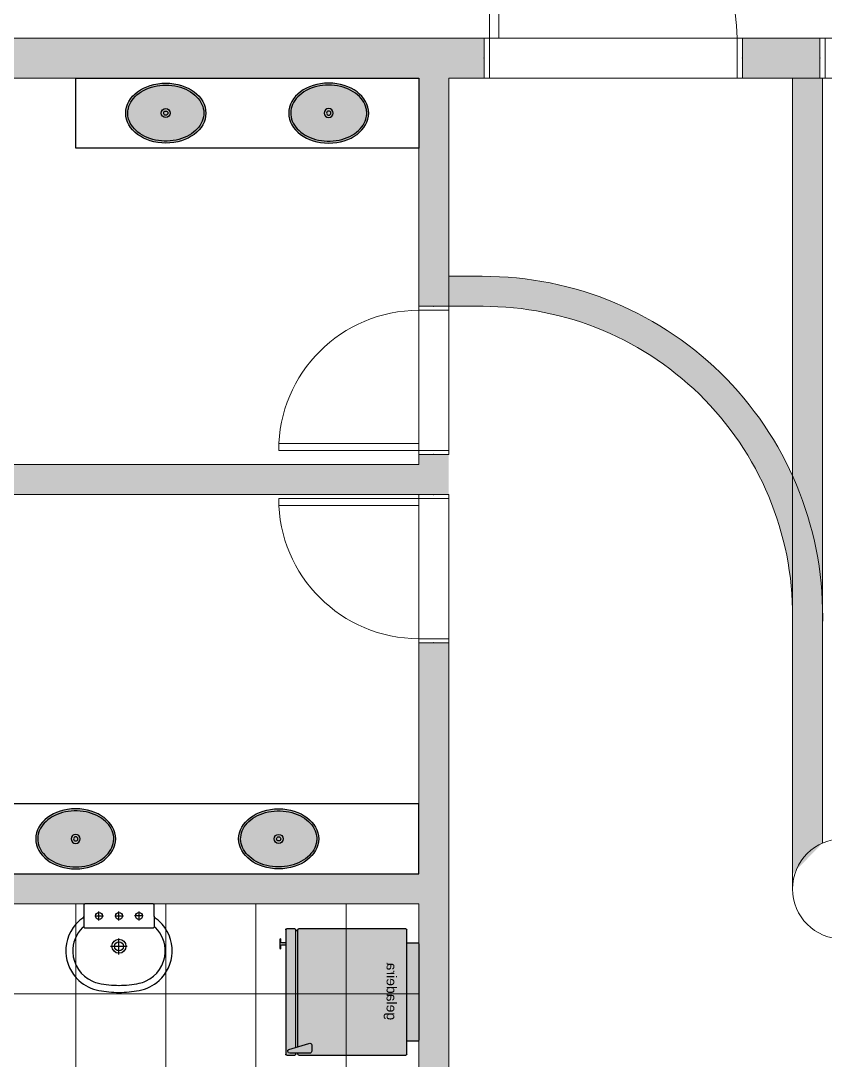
# Model space of a CAD drawing. Header units: metres. Extents: x 512 to 829, y -209 to 245.
# Drawn here: x 808.91 to 812.92, y -86.63 to -81.44 of the extents above; entities that cross this region are included whole.
import ezdxf

# ---------------------------------------------------------------- set-up
doc = ezdxf.new("R2010")
doc.units = ezdxf.units.M
doc.header["$LTSCALE"] = 0.508
doc.set_wipeout_variables(frame=1)
doc.header["$PDSIZE"] = -2
doc.layers.get('0').update_dxf_attribs({"lineweight": 15})
for name, color, linetype, lineweight in [('Hachura', 251, 'Continuous', 0), ('None', 7, 'Continuous', 5), ('NãoImprimir', 7, 'Continuous', 5), ('Peitoris', 2, 'Continuous', 5), ('Telhado-Princ', 7, 'Continuous', 5), ('TEXTO', 7, 'Continuous', 15)]:
    doc.layers.add(name, color=color, linetype=linetype, lineweight=lineweight)
for name, color, linetype in [('MB-ARQ-MOBILIÁRIO-EQUIPAMENTO', 21, 'Continuous'), ('MB-ARQ-MOBILIÁRIO-EQUIPAMENTO-HATCH', 253, 'Continuous'), ('MB-ARQ-MOBILIÁRIO-TEXTO', 250, 'Continuous'), ('MB-ARQ-SANITÁRIO-HATCH', 255, 'Continuous'), ('MB-ARQ-SANITÁRIO-LOUÇA EXISTENTE', 21, 'Continuous'), ('MB-ARQ-SANITÁRIO-MOBILIÁRIO', 252, 'Continuous'), ('Piso', 4, 'Continuous')]:
    doc.layers.add(name, color=color, linetype=linetype)
doc.styles.add('MB', font='arial.ttf')

# ---------------------------------------------------------------- blocks, each defined once
blk = doc.blocks.new('Grupo-1456')
at = {"layer": 'None', "color": 7, "linetype": 'Continuous', "lineweight": 5}
for p, q in [((-0.37, 0.075), (-0.37, -0.075)), ((0.37, 0.075), (0.37, -0.075))]:
    blk.add_line(p, q, dxfattribs=at)
blk = doc.blocks.new('Grupo-1457')
at = {"color": 7, "linetype": 'Continuous', "lineweight": 5}
for points in [[(-0.37, 0.07499999999999998), (-0.35, 0.07499999999999998), (-0.35, -0.075), (-0.37, -0.075)], [(0.35, 0.07499999999999998), (0.37, 0.07499999999999998), (0.37, -0.075), (0.35, -0.075)]]:
    blk.add_wipeout(points, dxfattribs=at).dxf.layer = 'None'
at = {"layer": 'None', "color": 7, "linetype": 'Continuous', "lineweight": 5}
for points in [[(-0.37, 0.075), (-0.35, 0.075), (-0.35, -0.075), (-0.37, -0.075)], [(0.35, 0.075), (0.37, 0.075), (0.37, -0.075), (0.35, -0.075)]]:
    blk.add_lwpolyline(points, close=True, dxfattribs=at)
blk = doc.blocks.new('Grupo-1458')
at = {"layer": 'None', "color": 7}
blk.add_blockref('Grupo-1456', (0, 0), dxfattribs=at)
blk.add_blockref('Grupo-1457', (0, 0), dxfattribs=at)
at = {"layer": 'None', "color": 7, "linetype": 'Continuous', "lineweight": 5}
for p, q in [((-0.37, 0.075), (-0.35, 0.075)), ((-0.35, 0.075), (-0.35, -0.075)), ((0.37, 0.075), (0.35, 0.075)), ((0.35, 0.075), (0.35, -0.075)), ((-0.37, -0.075), (-0.35, -0.075)), ((0.37, -0.075), (0.35, -0.075))]:
    blk.add_line(p, q, dxfattribs=at)
blk = doc.blocks.new('Grupo-1459')
at = {"layer": 'None', "color": 7, "linetype": 'Continuous', "lineweight": 5}
blk.add_arc((-0.35, 0.075), 0.7, 0, 90, dxfattribs=at)
blk = doc.blocks.new('Grupo-1460')
at = {"color": 7, "linetype": 'Continuous', "lineweight": 5}
blk.add_wipeout([(-0.35, 0.07500000000000001), (-0.35, 0.7750000000000001), (-0.315, 0.7750000000000001), (-0.315, 0.07500000000000001)], dxfattribs=at).dxf.layer = 'None'
at = {"layer": 'None', "color": 7, "linetype": 'Continuous', "lineweight": 5}
blk.add_lwpolyline([(-0.35, 0.075), (-0.35, 0.775), (-0.315, 0.775), (-0.315, 0.075)], close=True, dxfattribs=at)
blk = doc.blocks.new('Grupo-1461')
at = {"layer": 'None', "color": 7}
blk.add_blockref('Grupo-1460', (0, 0), dxfattribs=at)
at = {"layer": 'None', "color": 7, "linetype": 'Continuous', "lineweight": 5}
for p, q in [((-0.35, 0.075), (-0.35, 0.775)), ((-0.35, 0.775), (-0.315, 0.775)), ((-0.315, 0.075), (-0.315, 0.775)), ((-0.35, 0.075), (-0.315, 0.075))]:
    blk.add_line(p, q, dxfattribs=at)
blk = doc.blocks.new('Grupo-1462')
at = {"layer": 'Peitoris', "color": 7}
blk.add_blockref('Grupo-1461', (0, 0), dxfattribs=at)
blk = doc.blocks.new('Grupo-1463')
at = {"layer": 'None', "color": 7, "linetype": 'Continuous', "lineweight": 5}
for p, q in [((0.37, 0.075), (-0.37, 0.075)), ((0.37, -0.075), (-0.37, -0.075))]:
    blk.add_line(p, q, dxfattribs=at)
blk = doc.blocks.new('Door (2D)-40')
at = {"layer": 'None', "color": 7}
blk.add_blockref('Grupo-1458', (0, 0), dxfattribs=at)
at = {"layer": 'NãoImprimir', "color": 7, "linetype": 'Continuous', "lineweight": 5}
for p in [(-0.37, 0), (0.37, 0)]:
    blk.add_point(p, dxfattribs=at)
at = {"layer": 'Peitoris', "color": 7}
blk.add_blockref('Grupo-1459', (0, 0), dxfattribs=at)
at = {"layer": 'None', "color": 7}
blk.add_blockref('Grupo-1462', (0, 0), dxfattribs=at)
at = {"layer": 'Telhado-Princ', "color": 7}
blk.add_blockref('Grupo-1463', (0, 0), dxfattribs=at)
blk = doc.blocks.new('Grupo-1464')
at = {"layer": 'None', "color": 7, "linetype": 'Continuous', "lineweight": 5}
for p, q in [((-0.37, 0.075), (-0.37, -0.075)), ((0.37, 0.075), (0.37, -0.075))]:
    blk.add_line(p, q, dxfattribs=at)
blk = doc.blocks.new('Grupo-1465')
at = {"color": 7, "linetype": 'Continuous', "lineweight": 5}
for points in [[(-0.37, 0.07499999999999998), (-0.35, 0.07499999999999998), (-0.35, -0.075), (-0.37, -0.075)], [(0.35, 0.07499999999999998), (0.37, 0.07499999999999998), (0.37, -0.075), (0.35, -0.075)]]:
    blk.add_wipeout(points, dxfattribs=at).dxf.layer = 'None'
at = {"layer": 'None', "color": 7, "linetype": 'Continuous', "lineweight": 5}
for points in [[(-0.37, 0.075), (-0.35, 0.075), (-0.35, -0.075), (-0.37, -0.075)], [(0.35, 0.075), (0.37, 0.075), (0.37, -0.075), (0.35, -0.075)]]:
    blk.add_lwpolyline(points, close=True, dxfattribs=at)
blk = doc.blocks.new('Grupo-1466')
at = {"layer": 'None', "color": 7}
blk.add_blockref('Grupo-1464', (0, 0), dxfattribs=at)
blk.add_blockref('Grupo-1465', (0, 0), dxfattribs=at)
at = {"layer": 'None', "color": 7, "linetype": 'Continuous', "lineweight": 5}
for p, q in [((-0.37, 0.075), (-0.35, 0.075)), ((-0.35, 0.075), (-0.35, -0.075)), ((0.37, 0.075), (0.35, 0.075)), ((0.35, 0.075), (0.35, -0.075)), ((-0.37, -0.075), (-0.35, -0.075)), ((0.37, -0.075), (0.35, -0.075))]:
    blk.add_line(p, q, dxfattribs=at)
blk = doc.blocks.new('Grupo-1467')
at = {"layer": 'None', "color": 7, "linetype": 'Continuous', "lineweight": 5}
blk.add_arc((-0.35, 0.075), 0.7, 0, 90, dxfattribs=at)
blk = doc.blocks.new('Grupo-1468')
at = {"color": 7, "linetype": 'Continuous', "lineweight": 5}
blk.add_wipeout([(-0.35, 0.07500000000000001), (-0.35, 0.7750000000000001), (-0.315, 0.7750000000000001), (-0.315, 0.07500000000000001)], dxfattribs=at).dxf.layer = 'None'
at = {"layer": 'None', "color": 7, "linetype": 'Continuous', "lineweight": 5}
blk.add_lwpolyline([(-0.35, 0.075), (-0.35, 0.775), (-0.315, 0.775), (-0.315, 0.075)], close=True, dxfattribs=at)
blk = doc.blocks.new('Grupo-1469')
at = {"layer": 'None', "color": 7}
blk.add_blockref('Grupo-1468', (0, 0), dxfattribs=at)
at = {"layer": 'None', "color": 7, "linetype": 'Continuous', "lineweight": 5}
for p, q in [((-0.35, 0.075), (-0.35, 0.775)), ((-0.35, 0.775), (-0.315, 0.775)), ((-0.315, 0.075), (-0.315, 0.775)), ((-0.35, 0.075), (-0.315, 0.075))]:
    blk.add_line(p, q, dxfattribs=at)
blk = doc.blocks.new('Grupo-1470')
at = {"layer": 'Peitoris', "color": 7}
blk.add_blockref('Grupo-1469', (0, 0), dxfattribs=at)
blk = doc.blocks.new('Grupo-1471')
at = {"layer": 'None', "color": 7, "linetype": 'Continuous', "lineweight": 5}
for p, q in [((0.37, 0.075), (-0.37, 0.075)), ((0.37, -0.075), (-0.37, -0.075))]:
    blk.add_line(p, q, dxfattribs=at)
blk = doc.blocks.new('Door (2D)-41')
at = {"layer": 'None', "color": 7}
blk.add_blockref('Grupo-1466', (0, 0), dxfattribs=at)
at = {"layer": 'NãoImprimir', "color": 7, "linetype": 'Continuous', "lineweight": 5}
for p in [(-0.37, 0), (0.37, 0)]:
    blk.add_point(p, dxfattribs=at)
at = {"layer": 'Peitoris', "color": 7}
blk.add_blockref('Grupo-1467', (0, 0), dxfattribs=at)
at = {"layer": 'None', "color": 7}
blk.add_blockref('Grupo-1470', (0, 0), dxfattribs=at)
at = {"layer": 'Telhado-Princ', "color": 7}
blk.add_blockref('Grupo-1471', (0, 0), dxfattribs=at)
blk = doc.blocks.new('CUB01')
at = {"layer": 'MB-ARQ-SANITÁRIO-HATCH'}
h = blk.add_hatch(color=256, dxfattribs=at)
edge = h.paths.add_edge_path()
edge.add_ellipse((0, 0), major_axis=(20, 0), ratio=0.75, start_angle=0, end_angle=360)
for radius in [2.25, 1.056034474572607]:
    blk.add_circle((0, 0), radius)
blk.add_ellipse((0, 0), major_axis=(20, 0), ratio=0.75)
blk.add_open_spline([(19, -3.552713678800501e-15), (19, 0.9917949599627427), (18.8558220729676, 1.983721409133349), (18.16098772741789, 4.339440482729339), (17.46322591270756, 5.684703255899256), (15.53062150745779, 8.176001311698396), (14.29561104644422, 9.320778691563493), (11.39538149210026, 11.28562418213786), (9.730889623122762, 12.10498022139966), (6.133579657260162, 13.32739119827264), (4.201526789887985, 13.73020885888989), (0.2612819246431699, 14.07513031192484), (-1.746192356624316, 14.01718591301688), (-5.637115508756557, 13.44678003484802), (-7.51983949970498, 12.93440194071943), (-10.97453889001806, 11.51132273011625), (-12.54573518516086, 10.60093915689218), (-15.22652647107411, 8.48263860693407), (-16.3354930558419, 7.27561114353677), (-17.99943937132431, 4.692761412150301), (-18.55499452185395, 3.318096997672878), (-19.08358841424778, 0.5224958425022344), (-19.05766688559336, -0.8992726081314366), (-18.42461101691877, -3.692807067639905), (-17.81321028429025, -5.064915048129812), (-16.03719027201625, -7.628426668921922), (-14.87214139165745, -8.818582751279074), (-12.08698609383948, -10.88804145778827), (-10.46757286000664, -11.76650507106913), (-6.931567516896124, -13.1132138062209), (-5.015769788807104, -13.58117002998769), (-1.079336752697944, -14.05464009638129), (0.9405580115907903, -14.06008481704724), (4.881649105524854, -13.60779618903837), (6.802105582304168, -13.15012858998307), (10.35157421190718, -11.82224565489236), (11.97979332111138, -10.95231147152541), (14.78564610159729, -8.897199450815751), (15.96257685055191, -7.712843479381192), (17.76389488410594, -5.157818638864818), (18.38867227451353, -3.788408047238896), (18.90633525424836, -1.599333543212442), (19, -0.7996435417287557), (19, -3.552713678800501e-15)], degree=3, knots=[0, 0, 0, 0, 0.2177110887723101, 0.2177110887723101, 0.5269344701835555, 0.5269344701835555, 0.8361578515948009, 0.8361578515948009, 1.145381233006046, 1.145381233006046, 1.454604614417292, 1.454604614417292, 1.763827995828537, 1.763827995828537, 2.073051377239783, 2.073051377239783, 2.382274758651028, 2.382274758651028, 2.691498140062274, 2.691498140062274, 3.000721521473519, 3.000721521473519, 3.309944902884765, 3.309944902884765, 3.620801446788637, 3.620801446788637, 3.931657990692509, 3.931657990692509, 4.242514534596381, 4.242514534596381, 4.553371078500254, 4.553371078500254, 4.864227622404126, 4.864227622404126, 5.175084166307999, 5.175084166307999, 5.485940710211871, 5.485940710211871, 5.796797254115743, 5.796797254115743, 6.107653798019616, 6.107653798019616, 6.283185307179586, 6.283185307179586, 6.283185307179586, 6.283185307179586])
blk = doc.blocks.new('gelad_340_pl')
at = {"layer": 'MB-ARQ-MOBILIÁRIO-EQUIPAMENTO-HATCH'}
h = blk.add_hatch(color=256, dxfattribs=at)
h.paths.add_polyline_path([(0.2510000000000091, -0.005000000000109139, 0.4142135623730951), (0.2460000000000091, -1.091349233206529e-13), (-0.2349999999998988, -1.091349233206529e-13, 0.4142135623731601), (-0.2399999999999, -0.005000000000109139), (-0.2400000000000092, -0.06000000000040018), (0.2510000000001182, -0.06000000000040018)])
h.paths.add_polyline_path([(0.3210000000001728, -0.0649999999995977, 0.4142135623729708), (0.3160000000001728, -0.05999999999959982), (-0.3050000000000701, -0.05999999999959982, 0.4142135623728422), (-0.3100000000000637, -0.06499999999960195), (-0.310000000000291, -0.6000000000006581, 0.4142135623729), (-0.305000000000291, -0.6050000000006548), (-0.300000000000182, -0.6050000000007638), (-0.3000000000001946, -0.5450000000003637, -0.4142135623730968), (-0.2900000000001909, -0.5350000000003601), (-0.2600000000002898, -0.5350000000003626, -0.5351837585086268), (-0.2507692307696671, -0.548846153847044), (-0.2676153846157065, -0.6050000000007639), (0.3159999999999454, -0.6050000000006549, 0.4142135623732187), (0.3209999999999454, -0.6000000000006528)])
h.paths.add_polyline_path([(0.3209999999999454, -0.6200000000001819, 0.4142135623731017), (0.3159999999999454, -0.6150000000001817), (-0.2706153846154855, -0.6150000000000727), (-0.2807692307696265, -0.6488461538473632, -0.819803902696658), (-0.3000000000001873, -0.6450000000007274), (-0.3000000000001857, -0.6150000000000728), (-0.3050000000002909, -0.6150000000001817, 0.4142135623731017), (-0.310000000000291, -0.6200000000001817), (-0.310000000000291, -0.6600000000001603, 0.4142135623722236), (-0.305000000000291, -0.6650000000001455), (0.3159999999999445, -0.6650000000001456, 0.4142135623731473), (0.3209999999999454, -0.6600000000001456)])
h.paths.add_polyline_path([(-0.2507692307696671, -0.548846153847044, 0.5351837585063257), (-0.2600000000002182, -0.5350000000003626), (-0.2900000000001186, -0.5350000000003601, 0.4142135623752185), (-0.3000000000001947, -0.5450000000003637), (-0.3000000000001873, -0.6450000000007288, 0.8198039026966131), (-0.2807692307696265, -0.6488461538473632)])
h.paths.add_polyline_path([(0.2509999999998909, -0.6650000000002546), (0.2409999999999, -0.6650000000002547), (0.2409999999996726, -0.6849999999998385, -0.4142135623697653), (0.2359999999995634, -0.6899999999998908), (0.2209999999999182, -0.6899999999998908, 0.4142135623730951), (0.2260000000000273, -0.695), (0.2659999999999909, -0.695, 0.4142135623730951), (0.2710000000001, -0.6899999999998908), (0.256, -0.6899999999998908, -0.4142135623730951), (0.2509999999998909, -0.6849999999997817)])
for p, q in [((0.2460000000000091, 0), (-0.2349999999999, 0)), ((-0.2400000000000091, -0.005000000000109139), (-0.2400000000000091, -0.06000000000040018)), ((0.2510000000001182, -0.06000000000040018), (0.2510000000001182, -0.005000000000109139)), ((-0.3099999999997181, -0.6000000000006548), (-0.3099999999999454, -0.06499999999959982)), ((-0.3050000000000637, -0.06000000000040018), (0.3160000000001728, -0.06000000000040018)), ((0.3210000000000546, -0.06499999999959982), (0.3210000000002819, -0.6000000000006548)), ((-0.3000000000001819, -0.5450000000003637), (-0.3000000000001819, -0.6450000000007275)), ((-0.2600000000002183, -0.5350000000001455), (-0.290000000000191, -0.5350000000001455)), ((-0.2807692307694651, -0.6488461538468254), (-0.2507692307694924, -0.5488461538464616)), ((-0.3100000000001728, -0.6600000000001455), (-0.3100000000001728, -0.6200000000001819)), ((-0.305000000000291, -0.6050000000007639), (-0.3000000000001819, -0.6050000000007639)), ((-0.305000000000291, -0.6150000000000727), (-0.3000000000001819, -0.6150000000000727)), ((-0.2706153846156667, -0.6150000000000727), (0.3159999999999454, -0.6150000000000727)), ((-0.2676153846155103, -0.6050000000007639), (0.3159999999999454, -0.6050000000007639)), ((0.3110000000000637, -0.6050000000007639), (0.3110000000000637, -0.6150000000000727)), ((0.3209999999998272, -0.6200000000001819), (0.3209999999998272, -0.6600000000001455)), ((0.3159999999999454, -0.6650000000002546), (-0.305000000000291, -0.6650000000002546))]:
    blk.add_line(p, q)
blk.add_lwpolyline([(0.2509999999998909, -0.6650000000002546), (0.2509999999998909, -0.6849999999997817, 0.414213562373095), (0.256, -0.6899999999998908), (0.2710000000001, -0.6899999999998908, -0.414213562373095), (0.2659999999999909, -0.695), (0.2260000000000273, -0.695, -0.414213562373095), (0.2209999999999182, -0.6899999999998908), (0.2359999999995634, -0.6899999999998908, 0.414213562373095), (0.2409999999996726, -0.6849999999997817), (0.2409999999999, -0.6650000000002546)], format="xyb")
for centre, radius, start, end in [((-0.2349999999999, -0.005000000000109139), 0.005000000000000001, 90, 180), ((0.2460000000000091, -0.005000000000109139), 0.005000000000000001, 0, 90), ((-0.3050000000000637, -0.06499999999959982), 0.005000000000000001, 90, 180), ((0.3160000000001728, -0.06499999999959982), 0.005000000000000001, 0, 90), ((-0.290000000000191, -0.5450000000003637), 0.01000000000000364, 90, 180), ((-0.2600000000002183, -0.5450000000003637), 0.01000000000000112, 337.3801350515748, 90), ((-0.305000000000291, -0.6000000000006548), 0.005000000000000001, 180, 270), ((-0.305000000000291, -0.6200000000001819), 0.005000000000000001, 90, 180), ((0.3159999999999454, -0.6000000000006548), 0.005000000000000001, 270, 7.016477563892661e-15), ((0.3159999999999454, -0.6200000000001819), 0.005000000000000001, 7.016477563892661e-15, 90), ((-0.305000000000291, -0.6600000000001455), 0.005000000000000001, 180, 270), ((-0.290000000000191, -0.6450000000007275), 0.009999999999996362, 180, 337.380135052136), ((0.3159999999999454, -0.6600000000001455), 0.005000000000000001, 270, 7.016477563892661e-15)]:
    blk.add_arc(centre, radius, start, end)
at = {"layer": 'MB-ARQ-MOBILIÁRIO-TEXTO', "insert": (0.008849206800781495, -0.1108648009404174), "char_height": 0.05, "width": 0.2572547319162322, "attachment_point": 2, "style": 'MB'}
blk.add_mtext('geladeira', dxfattribs=at)
blk = doc.blocks.new('Grupo-1520')
at = {"color": 7, "linetype": 'Continuous', "lineweight": 5}
blk.add_wipeout([(-0.45, 0.07500000000000001), (-0.45, 0.9750000000000001), (-0.415, 0.9750000000000001), (-0.415, 0.07500000000000001)], dxfattribs=at).dxf.layer = 'None'
at = {"layer": 'None', "color": 7, "linetype": 'Continuous', "lineweight": 5}
blk.add_lwpolyline([(-0.45, 0.075), (-0.45, 0.975), (-0.415, 0.975), (-0.415, 0.075)], close=True, dxfattribs=at)

msp = doc.modelspace()

# ---------------------------------------------------------------- hatches: boundary and pattern name
at = {"layer": 'Hachura', "linetype": 'Continuous', "lineweight": 0}
h = msp.add_hatch(dxfattribs=at)
h.set_pattern_fill('_USER', color=256, scale=0.45, angle=90, double=1, pattern_type=0)
h.set_pattern_definition([(90, (806.9296141880379, -85.84918268488791), (-0.45, 2.755455298081545e-17), []), (180, (806.9296141880379, -85.84918268488791), (-5.51091059616309e-17, -0.45), [])])
h.paths.add_polyline_path([(806.9296141880379, -92.94918268488782), (806.9296141880379, -85.84918268488791), (810.8935801746343, -85.84918268488791), (810.8935801746343, -92.94918268488782)])

# ---------------------------------------------------------------- linework, layer by layer
at = {"layer": 'Hachura', "color": 8, "linetype": 'Continuous', "lineweight": 0}
for points in [[(811.219614188038, -81.52433079147958), (811.219614188038, -81.72433079147963), (806.879614188038, -81.52433079147958), (806.879614188038, -81.72433079147963)], [(812.9106002675582, -81.52433079147958), (812.9106002675582, -81.72433079147963), (812.5106002675582, -81.52433079147958), (812.5106002675582, -81.72433079147963)], [(810.8935801746343, -81.72433079147963), (811.0435801746344, -81.72433079147963), (810.8935801746343, -82.86433079147962), (811.0435801746344, -82.86433079147962)], [(812.7606002675582, -81.72433079147963), (812.9106002675582, -81.72433079147963), (812.7606002675582, -85.69918268488804), (812.9106002675582, -85.54505390014019)], [(810.8935801746343, -83.60433079147963), (811.0435801746344, -83.60433079147963), (810.8935801746343, -83.80433079147956), (811.0435801746344, -83.80433079147956)], [(806.9296141880379, -83.80433079147956), (806.9296141880379, -83.65433079147958), (810.8935801746343, -83.80433079147956), (810.8935801746343, -83.65433079147958)], [(810.8935801746343, -84.54433079147957), (811.0435801746344, -84.54433079147957), (810.8935801746343, -92.00918268488799), (811.0435801746344, -92.00918268488799)], [(810.8935801746343, -85.69918268488793), (810.8935801746343, -85.84918268488791), (806.9296141880379, -85.69918268488793), (806.9296141880379, -85.84918268488791)]]:
    msp.add_solid(points, dxfattribs=at)
at = {"layer": 'MB-ARQ-SANITÁRIO-MOBILIÁRIO', "color": 1, "linetype": 'ByBlock'}
for p, q in [((809.274750654773, -85.90918268488785), (809.3187506547731, -85.90918268488785)), ((809.2957506547731, -85.9311826848879), (809.2957506547731, -85.88718268488792)), ((809.3747506547732, -85.90918268488785), (809.418750654773, -85.90918268488785)), ((809.3957506547731, -85.9311826848879), (809.3957506547731, -85.88718268488792)), ((809.5167506547731, -85.90918268488785), (809.4727506547731, -85.90918268488785)), ((809.495750654773, -85.9311826848879), (809.495750654773, -85.88718268488792)), ((809.3957506547731, -86.10118268488786), (809.3957506547731, -86.02118268488793)), ((809.352750654773, -86.0606826848878), (809.4357506547731, -86.0606826848878))]:
    msp.add_line(p, q, dxfattribs=at)
for points in [[(810.8935801746343, -82.07433079147954), (809.1796141880379, -82.07433079147954), (809.1796141880379, -81.72433079147963), (810.8935801746343, -81.72433079147963)], [(810.8935801746343, -85.34918268488791), (808.4796141880379, -85.34918268488791), (808.4796141880379, -85.69918268488793), (810.8935801746343, -85.69918268488793)]]:
    msp.add_lwpolyline(points, close=True, dxfattribs=at)
msp.add_lwpolyline([(809.3957506547731, -86.29118268488791, 0.04132006012546449), (809.495750654773, -86.28118268488792, 0.1454086344072168), (809.5957506547732, -86.23218268488783, 0.1997739491944289), (809.6617506547731, -86.09118268488787, 0.2217273240830498), (809.5957506547732, -85.93486766715914, 0.03032213156314636), (809.5767506547732, -85.91968268488783, -0.2691203783343879), (809.571750654773, -85.91068268488793), (809.571750654773, -85.85568268488787, 0.4216330280301962), (809.5657506547731, -85.84918268488791), (809.3957506547731, -85.84918268488791), (809.225750654773, -85.84918268488791, 0.4216330280301962), (809.2197506547732, -85.85568268488787), (809.2197506547732, -85.91068268488793, -0.2691203783343879), (809.2147506547731, -85.91968268488783, 0.03032213156314636), (809.1957506547731, -85.93486766715914, 0.2217273240830498), (809.129750654773, -86.09118268488787, 0.1997739491944289), (809.1957506547731, -86.23218268488783, 0.1454086344072168), (809.2957506547731, -86.28118268488792, 0.04132006012546449)], format="xyb", close=True, dxfattribs=at)
for points in [[(809.2197506547732, -85.91068268488793), (809.2197506547732, -85.96268268488784, 0.2011286702447802), (809.2212833995859, -85.96744033219129)], [(809.571750654773, -85.91068268488793), (809.571750654773, -85.96268268488784, -0.2011286702447802), (809.5702179099603, -85.96744033219129)], [(809.3951530407584, -86.25618778729567, 0.04485373131099396), (809.4973614926896, -86.24523820306563, 0.05090545585139489), (809.5283495098076, -86.23511866336825, 0.282774517097562), (809.6267786402489, -86.08977764557362, 0.2071547382675092), (809.5788778705771, -85.96713267823979, 0.05141649020094501), (809.5781333426582, -85.966532414946, 0.3262444633917435), (809.5702179099603, -85.96744033219129, -0.2011286702447684), (809.5657506547731, -85.9696826848879), (809.3957506547731, -85.9696826848879), (809.225750654773, -85.9696826848879, -0.2011286702447684), (809.2212833995859, -85.96744033219129, 0.3262444633917435), (809.213367966888, -85.966532414946, 0.05141649020094501), (809.2126234389691, -85.96713267823979, 0.2071547382675092), (809.1647226692974, -86.08977764557362, 0.282774517097562), (809.2631517997386, -86.23511866336825, 0.05090545585139489), (809.2941398168564, -86.24523820306563, 0.04485373131099396), (809.3963482687877, -86.25618778729567)]]:
    msp.add_lwpolyline(points, format="xyb", dxfattribs=at)
for centre, radius in [((809.2957506547731, -85.90918268488785), 0.0175), ((809.3957506547731, -85.90918268488785), 0.0175), ((809.495750654773, -85.90918268488785), 0.0175), ((809.3957506547731, -86.0606826848878), 0.035), ((809.3957506547731, -86.0606826848878), 0.0225)]:
    msp.add_circle(centre, radius, dxfattribs=at)
at = {"layer": 'None', "color": 7, "linetype": 'Continuous', "lineweight": 18}
for p, q in [((811.219614188038, -81.52433079147958), (806.9296141880379, -81.52433079147958)), ((812.9106002675582, -81.52433079147958), (812.5106002675582, -81.52433079147958)), ((810.8935801746343, -81.72433079147963), (806.879614188038, -81.72433079147963)), ((810.8935801746343, -81.72433079147963), (810.8935801746343, -82.86433079147962)), ((811.0435801746344, -81.72433079147963), (811.0435801746344, -82.71433079147964)), ((811.219614188038, -81.72433079147963), (811.0435801746344, -81.72433079147963)), ((812.9106002675582, -81.72433079147963), (812.5106002675582, -81.72433079147963)), ((812.7606002675582, -81.72433079147963), (812.7606002675582, -85.77418268488798)), ((812.9106002675582, -81.72433079147963), (812.9106002675582, -85.54505390014019)), ((811.0435801746344, -82.86433079147962), (811.0435801746344, -82.71433788212475)), ((811.0435801746344, -82.86433857019647), (811.0435801746344, -82.86433079147962)), ((810.8935801746343, -83.60433079147963), (810.8935801746343, -83.65433079147958)), ((806.9296141880379, -83.65433079147958), (810.8935801746343, -83.65433079147958)), ((806.9296141880379, -83.80433079147956), (810.8935801746343, -83.80433079147956)), ((810.8935801746343, -84.54433079147957), (810.8935801746343, -85.69918268488793)), ((811.0435801746344, -84.54433079147957), (811.0435801746344, -92.00918268488799)), ((810.8935801746343, -85.69918268488793), (806.9296141880379, -85.69918268488793)), ((810.8935801746343, -85.84918268488791), (806.9296141880379, -85.84918268488791))]:
    msp.add_line(p, q, dxfattribs=at)
at = {"layer": 'None', "color": 7, "linetype": 'Continuous', "lineweight": 5}
for p, q in [((811.2196141880381, -81.52433079147958), (811.2196141880381, -81.72433079147963)), ((812.5106002675582, -81.52433079147958), (812.5106002675582, -81.72433079147963)), ((812.8972669342252, -81.5243307914797), (812.8972669342252, -81.72433079147963))]:
    msp.add_line(p, q, dxfattribs=at)
at = {"layer": 'None', "linetype": 'Continuous', "lineweight": 0}
msp.add_line((811.2106002675582, -82.71433788212475), (811.0435801746344, -82.71433079147964), dxfattribs=at)
at = {"layer": 'None', "color": 7, "linetype": 'Continuous', "lineweight": 18}
for radius, end in [(1.69577185962794, 90.16569024648597), (1.54577185962794, 90.18176869720776)]:
    msp.add_arc((811.2155041621937, -84.41010265110758), radius, 358.3057591385399, end, dxfattribs=at)
at = {"layer": 'Piso', "linetype": 'Continuous', "lineweight": 0}
msp.add_lwpolyline([(806.9296141880379, -92.94918268488782), (806.9296141880379, -85.84918268488791), (810.8935801746343, -85.84918268488791), (810.8935801746343, -92.94918268488782)], close=True, dxfattribs=at)
at = {"layer": 'TEXTO', "color": 7, "linetype": 'Continuous', "lineweight": 18}
msp.add_circle((813.0106002675582, -85.77418268488798), 0.2499999999999959, dxfattribs=at)

# ---------------------------------------------------------------- block references
at = {"layer": 'MB-ARQ-MOBILIÁRIO-EQUIPAMENTO', "xscale": -1, "rotation": 270}
msp.add_blockref('gelad_340_pl', (810.8935801746343, -86.29483446936085), dxfattribs=at)
at = {"layer": 'MB-ARQ-SANITÁRIO-LOUÇA EXISTENTE', "yscale": 0.01, "rotation": 180}
for p, xscale in [((809.629614188038, -81.89933079147958), 0.01), ((810.4435801746342, -81.89933079147958), -0.01)]:
    msp.add_blockref('CUB01', p, dxfattribs=dict(at, xscale=xscale))
at = {"layer": 'MB-ARQ-SANITÁRIO-LOUÇA EXISTENTE', "yscale": 0.01}
for p, xscale in [((809.1796141880379, -85.52418268488786), -0.01), ((810.1935801746342, -85.52418268488786), 0.01)]:
    msp.add_blockref('CUB01', p, dxfattribs=dict(at, xscale=xscale))

# ---------------------------------------------------------------- next in the draw order: block references
at = {"layer": 'None', "color": 7, "lineweight": 0, "rotation": 90}
msp.add_blockref('Door (2D)-40', (810.9685801746343, -83.23433079147962), dxfattribs=at)

# ---------------------------------------------------------------- next in the draw order: wipeouts: each hides what was drawn before it
at = {"color": 7, "linetype": 'Continuous', "lineweight": 5}
for points in [[(811.2196141880381, -81.5243307914796), (811.2462808547048, -81.5243307914796), (811.2462808547048, -81.72433079147963), (811.2196141880381, -81.72433079147963)], [(812.4839336008915, -81.5243307914796), (812.5106002675582, -81.5243307914796), (812.5106002675582, -81.72433079147963), (812.4839336008915, -81.72433079147963)], [(812.9239336008918, -81.52433079147971), (812.8972669342252, -81.52433079147971), (812.8972669342252, -81.72433079147963), (812.9239336008918, -81.72433079147963)]]:
    msp.add_wipeout(points, dxfattribs=at).dxf.layer = 'None'

# ---------------------------------------------------------------- next in the draw order: hatches: boundary and pattern name
at = {"layer": 'Hachura', "linetype": 'Continuous', "lineweight": 0}
h = msp.add_hatch(color=8, dxfattribs=at)
edge = h.paths.add_edge_path()
edge.add_arc((811.2155041621937, -84.41010265110758), 1.695771859627938, 358.3057591385383, 450.1656902464894)
edge.add_line((811.2106002675582, -82.71433788212475), (811.0435801746344, -82.71433788212475))
edge.add_line((811.0435801746344, -82.71433788212475), (811.0435801746344, -82.8643307914795))
edge.add_line((811.0435801746344, -82.86433079147962), (811.2106002675582, -82.86433857019647))
edge.add_arc((811.2155041621937, -84.41010265110758), 1.545771859627939, -1.6942408614610258, 90.18176869720679, ccw=False)
edge.add_line((812.7606002675582, -84.45580458985505), (812.9105346931082, -84.46023945569213))

# ---------------------------------------------------------------- next in the draw order: linework, layer by layer
at = {"layer": 'None', "color": 7, "linetype": 'Continuous', "lineweight": 5}
for p, q in [((811.2196141880381, -81.52433079147958), (811.2462808547048, -81.52433079147958)), ((811.2462808547048, -81.52433079147958), (811.2462808547048, -81.72433079147963)), ((812.5106002675582, -81.52433079147958), (812.4839336008915, -81.52433079147958)), ((812.4839336008915, -81.52433079147958), (812.4839336008915, -81.72433079147963)), ((812.8972669342252, -81.5243307914797), (812.9239336008918, -81.5243307914797)), ((812.8972669342252, -81.5243307914797), (814.1506002675583, -81.5243307914797)), ((812.9239336008918, -81.5243307914797), (812.9239336008918, -81.72433079147963)), ((811.2196141880381, -81.72433079147963), (811.2462808547048, -81.72433079147963)), ((812.5106002675582, -81.72433079147963), (811.2196141880381, -81.72433079147963)), ((812.5106002675582, -81.72433079147963), (812.4839336008915, -81.72433079147963)), ((812.8972669342252, -81.72433079147963), (812.9239336008918, -81.72433079147963)), ((812.8972669342252, -81.72433079147963), (814.1506002675583, -81.72433079147963))]:
    msp.add_line(p, q, dxfattribs=at)
at = {"layer": 'None', "linetype": 'Continuous', "lineweight": 0}
msp.add_line((811.2155041621937, -82.86433079147973), (811.0435801746344, -82.86433079147962), dxfattribs=at)
at = {"layer": 'None', "color": 7, "linetype": 'Continuous', "lineweight": 5}
for points in [[(811.2196141880381, -81.52433079147958), (811.2462808547048, -81.52433079147958), (811.2462808547048, -81.72433079147963), (811.2196141880381, -81.72433079147963)], [(812.4839336008915, -81.52433079147958), (812.5106002675582, -81.52433079147958), (812.5106002675582, -81.72433079147963), (812.4839336008915, -81.72433079147963)], [(812.9239336008918, -81.5243307914797), (812.8972669342252, -81.5243307914797), (812.8972669342252, -81.72433079147963), (812.9239336008918, -81.72433079147963)]]:
    msp.add_lwpolyline(points, close=True, dxfattribs=at)
msp.add_arc((811.2517227415973, -81.55696161965844), 1.232642840692425, 1.516925347623254, 90.25295093931157, dxfattribs=at)
at = {"layer": 'NãoImprimir', "color": 7, "linetype": 'Continuous', "lineweight": 5}
for p in [(811.2196141880381, -81.62433079147961), (812.5106002675582, -81.62433079147961), (812.8972669342252, -81.62433079147966)]:
    msp.add_point(p, dxfattribs=at)

# ---------------------------------------------------------------- next in the draw order: block references
at = {"layer": 'None', "color": 7, "xscale": 1.333333333333586, "yscale": 1.333333333333586, "zscale": 1.333333333333586}
msp.add_blockref('Grupo-1520', (811.8462808547049, -81.62433079147961), dxfattribs=at)
at = {"layer": 'None', "color": 7, "lineweight": 0, "xscale": -1, "rotation": 90}
msp.add_blockref('Door (2D)-41', (810.9685801746343, -84.17433079147956), dxfattribs=at)

# ---------------------------------------------------------------- next in the draw order: linework, layer by layer
at = {"layer": 'None', "color": 7, "linetype": 'Continuous', "lineweight": 5}
for p, q in [((811.2462808547048, -81.52433079147958), (811.2462808547048, -80.32433079147937)), ((811.2929475213714, -81.52433079147958), (811.2929475213714, -80.32433079147937)), ((812.5106002675582, -81.52433079147958), (811.2196141880381, -81.52433079147958)), ((811.2462808547048, -81.52433079147958), (811.2929475213714, -81.52433079147958))]:
    msp.add_line(p, q, dxfattribs=at)
at = {"layer": 'None', "linetype": 'Continuous', "lineweight": 0}
msp.add_line((811.0435801746344, -84.54433079147957), (810.8935801746343, -84.54433079147957), dxfattribs=at)

doc.saveas('drawing.dxf')
